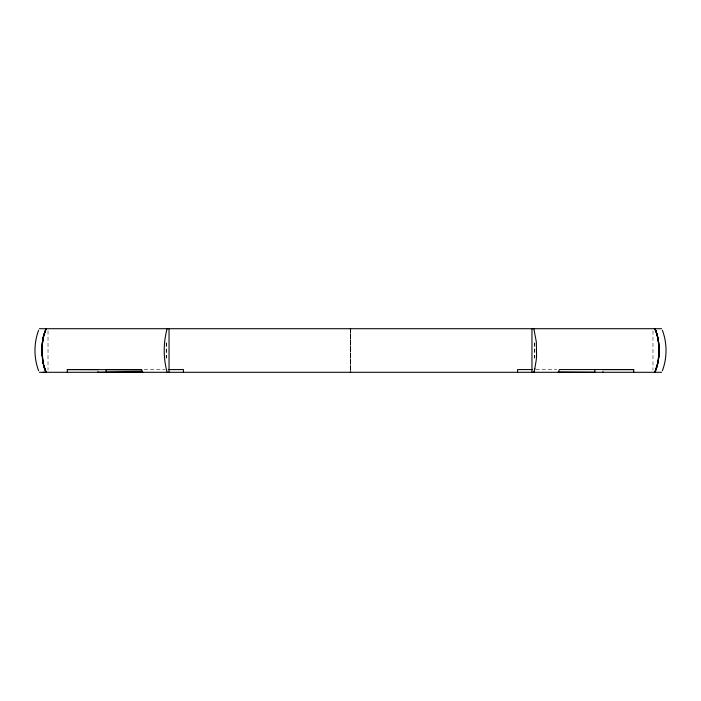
<?xml version="1.0" encoding="UTF-8"?>
<svg xmlns="http://www.w3.org/2000/svg" width="701" height="701" viewBox="0 0 701 701"><rect width="100%" height="100%" fill="white"/><g stroke="black" fill="none" stroke-linecap="round" stroke-linejoin="round"><path stroke-width="0.53" stroke-dasharray="3.5 2.63" d="M350.281 370.768L350.281 330.276M350.281 350.535L350.719 330.25L350.719 370.75L350.719 350.5M144.222 369.567L165.068 369.567M535.932 369.567L556.778 369.567M652.981 330.89L652.981 370.11M534.802 342.868L534.802 358.132M534.53 342.868L534.53 358.132M166.47 342.868L166.47 358.132M166.198 342.868L166.198 358.132M48.018 330.89L48.018 370.11M350.5 347.652L350.5 370.75L350.5 330.25L350.5 347.652"/><path stroke-width="1.05" d="M350.281 372.292L350.719 371.688M350.719 329.347L350.281 328.708M658.861 344.813L659.01 354.759L658.782 343.446L656.732 333.343L658.388 340.721L658.984 347.678L657.669 336.866L658.23 339.415M659.08 347.652L658.23 361.585L654.9 372.292L657.126 366.509L658.958 354.741L658.23 361.585L658.441 360.261M41.92 347.652L41.92 349.072L42.191 344.831L41.885 351.893L42.612 360.261L44.216 367.613L46.143 372.292L43.015 362.838L41.867 350.5L42.77 339.415L46.091 328.708L43.278 336.883L41.885 349.072M43.278 364.091L41.946 350.5M658.519 358.938L658.958 354.741M658.73 357.536L658.861 356.152M42.086 344.831L43.874 334.491L46.143 328.708M42.647 340.739L42.218 343.446L42.472 342.079M654.9 372.292L658.178 361.567L657.389 365.326M534.793 368.735L536.221 360.13A57.964 45.101 -90 0 0 536.572 356.169L536.353 342.079L533.855 328.708M534.074 371.486L533.855 372.292M657.021 366.527L656.381 368.717M167.145 328.708C163.237 342.868 163.245 358.132 167.145 372.292M44.312 333.361L43.558 335.656M654.804 372.292L656.32 368.744M38.625 330.25C33.762 343.078 33.762 357.922 38.625 370.75M662.375 370.75C667.238 357.922 667.238 343.078 662.375 330.25M602.737 372.292L603.018 371.67M558.276 372.292L559.389 369.567L633.704 369.567L633.704 372.292M45.775 329.33L46.178 328.708M658.528 342.097L658.686 343.472L658.441 340.739M656.732 333.343L654.9 328.708L657.669 336.866M656.329 332.283L655.584 330.241L656.373 332.256M655.128 329.339L656.048 331.231M655.12 371.679L655.645 370.75M98.499 369.567L67.296 369.567L67.296 372.292M633.704 369.567L602.501 369.567M43.208 372.292L46.091 372.275L43.655 365.344M39.379 328.708L661.621 328.708M45.442 330.25L44.575 332.265M43.278 336.883L42.77 339.415M42.612 360.261L42.384 358.886M43.059 362.864L42.857 361.585M44.303 367.639L44.662 368.735L43.611 365.326M67.296 369.567L141.672 369.769L142.724 372.292M168.301 369.567L183.425 369.567L183.425 372.292M532.699 369.567L517.575 369.567L517.575 372.292M39.379 372.292L661.621 372.292M141.672 369.769L106.166 369.567L106.166 372.292L142.61 372.047L98.263 372.292L97.938 371.583M558.39 372.047L594.834 372.292L594.834 369.567M44.627 368.735L46.091 372.275M45.004 369.751L45.399 370.733M659.142 350.5L659.133 349.072M659.036 353.322L659.133 351.928M41.999 354.724L42.139 356.152M45.872 371.67L46.196 372.292M654.804 328.708L655.549 330.267M654.9 328.708L655.163 329.321M656.784 333.361L657.626 336.892M531.963 328.708L531.963 372.292M169.037 328.708L169.037 372.292M534.872 368.779A26.752 16.105 89.9 0 1 534.153 371.548"/></g></svg>
